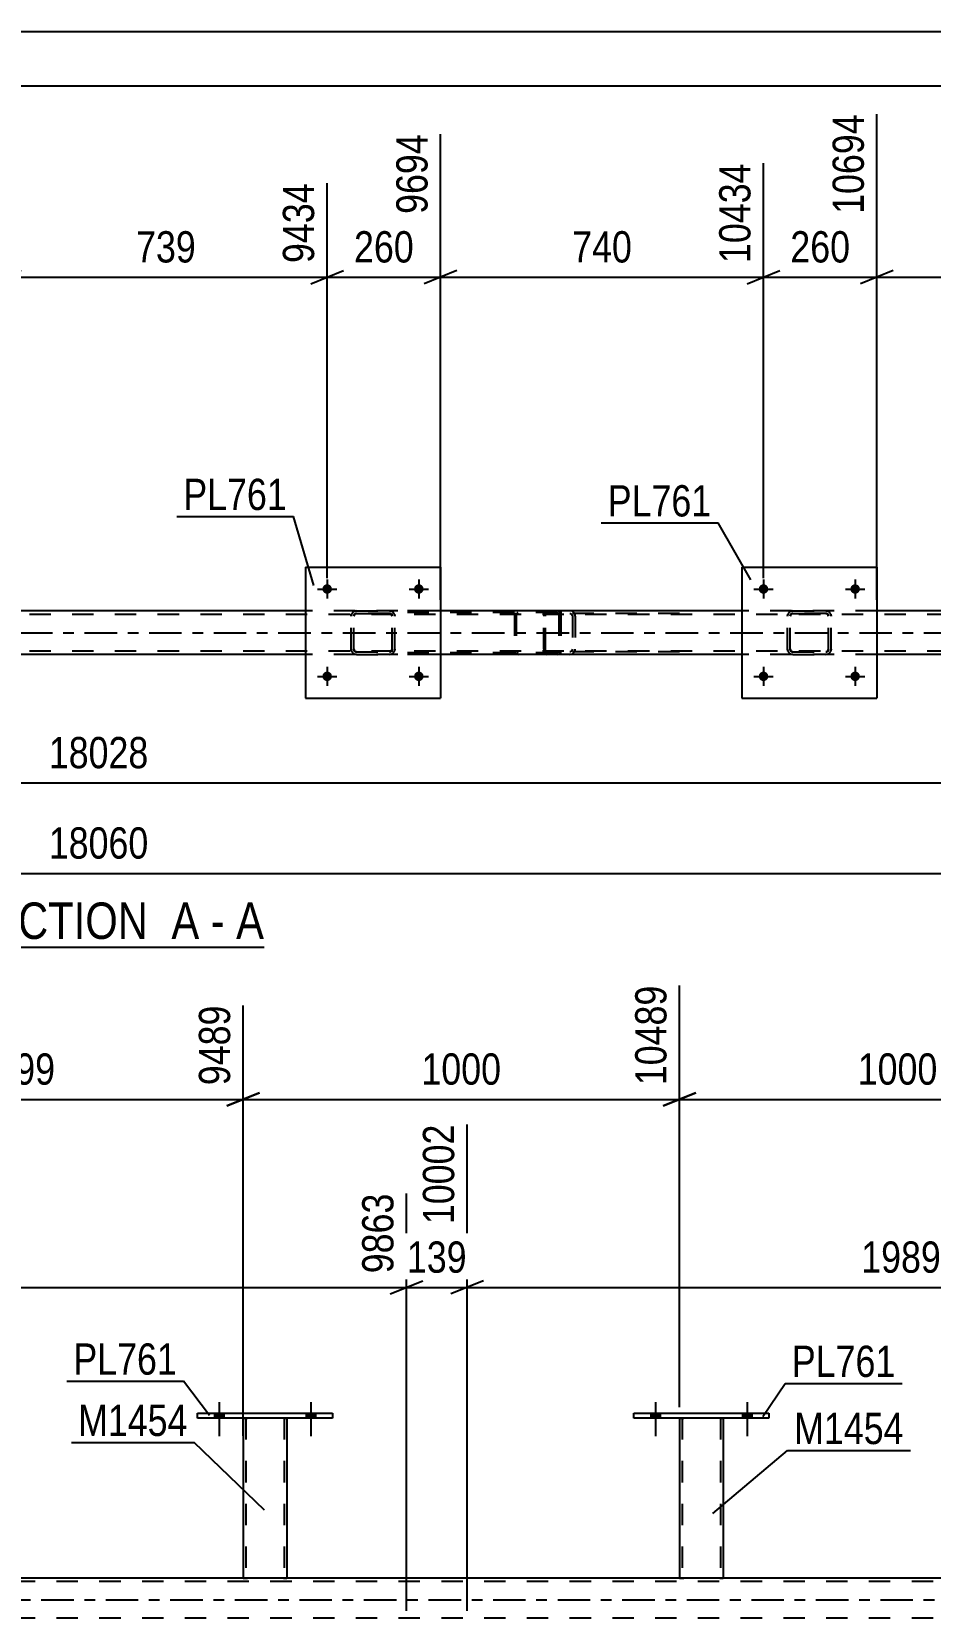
# Model space of a CAD drawing. Header units: millimetres. Extents: x 0 to 841, y 0 to 594.
# Drawn here: x 430.4 to 512.8, y 448.6 to 594 of the extents above; entities that cross this region are included whole.
import ezdxf

# ---------------------------------------------------------------- set-up
doc = ezdxf.new("R2010")
doc.units = ezdxf.units.MM
doc.linetypes.add('DXK_LINE_DOT2', pattern=[3.9198, 1.9599, -1.9599])
doc.linetypes.add('DXK_LINE_DOT3', pattern=[5.9187, 2.979, -0.9799, 0.9799, -0.9799])
doc.styles.add('Arial Narrow', font='ARIALN.TTF', dxfattribs={"height": 0.2})

# ---------------------------------------------------------------- blocks, each defined once
blk = doc.blocks.new('Unknown-814553314-1133')
at = {"color": 5, "linetype": 'Continuous'}
for p, q in [((841, 594), (0, 594)), ((836, 589), (5, 589))]:
    blk.add_line(p, q, dxfattribs=at)
blk = doc.blocks.new('Unknown-814553314-11 - 2883')
at = {"color": 6, "linetype": 'Continuous'}
blk.add_line((424.07, 510.13), (451.72, 510.13), dxfattribs=at)
at = {"color": 0, "linetype": 'Continuous'}
for points in [[(442.18, 510.88), (442.18, 514.38), (424.07, 514.38), (424.07, 510.88)], [(445.79, 510.88), (445.79, 514.38), (443.23, 514.38), (443.23, 510.88)], [(448.11, 510.88), (448.11, 514.38), (446.84, 514.38), (446.84, 510.88)], [(451.72, 510.88), (451.72, 514.38), (449.16, 514.38), (449.16, 510.88)]]:
    blk.add_wipeout(points, dxfattribs=at)
at = {"color": 7, "linetype": 'Continuous', "style": 'Arial Narrow'}
for s, p in [('SECTION ', (424.07, 510.88)), ('A', (443.23, 510.88)), ('A', (449.16, 510.88)), ('-', (446.84, 510.88))]:
    blk.add_text(s, height=3.34, dxfattribs=at).set_placement(p)
blk = doc.blocks.new('Part-814553314-2933 - 2883')
at = {"color": 2, "linetype": 'Continuous'}
for p, q in [((455.51, 540.94), (427.96, 540.94)), ((495.51, 540.94), (467.91, 540.94)), ((535.51, 540.94), (507.91, 540.94)), ((455.51, 536.94), (427.96, 536.94)), ((495.51, 536.94), (467.91, 536.94)), ((535.51, 536.94), (507.91, 536.94))]:
    blk.add_line(p, q, dxfattribs=at)
at = {"color": 7, "linetype": 'DXK_LINE_DOT2'}
for p, q in [((467.91, 540.94), (455.51, 540.94)), ((507.91, 540.94), (495.51, 540.94)), ((757.51, 540.62), (80.15, 540.62)), ((757.51, 537.26), (80.15, 537.26)), ((467.91, 536.94), (455.51, 536.94)), ((507.91, 536.94), (495.51, 536.94))]:
    blk.add_line(p, q, dxfattribs=at)
at = {"color": 7, "linetype": 'DXK_LINE_DOT3'}
blk.add_line((80.15, 538.94), (757.51, 538.94), dxfattribs=at)
blk = doc.blocks.new('Bolt-814553314-2975 - 2883')
at = {"linetype": 'Continuous'}
for points in [[(497.95, 542.94, -1), (497.07, 542.94, -1)], [(506.35, 542.94, -1), (505.47, 542.94, -1)]]:
    blk.add_hatch(color=1, dxfattribs=at).paths.add_polyline_path(points)
at = {"color": 1, "linetype": 'Continuous'}
for p, q in [((497.51, 543.82), (497.51, 542.06)), ((505.91, 543.82), (505.91, 542.06)), ((496.63, 542.94), (498.39, 542.94)), ((505.03, 542.94), (506.79, 542.94))]:
    blk.add_line(p, q, dxfattribs=at)
blk = doc.blocks.new('Bolt-814553314-2976 - 2883')
at = {"linetype": 'Continuous'}
for points in [[(497.95, 534.94, -1), (497.07, 534.94, -1)], [(506.35, 534.94, -1), (505.47, 534.94, -1)]]:
    blk.add_hatch(color=1, dxfattribs=at).paths.add_polyline_path(points)
at = {"color": 1, "linetype": 'Continuous'}
for p, q in [((496.63, 534.94), (498.39, 534.94)), ((497.51, 535.82), (497.51, 534.06)), ((505.03, 534.94), (506.79, 534.94)), ((505.91, 535.82), (505.91, 534.06))]:
    blk.add_line(p, q, dxfattribs=at)
blk = doc.blocks.new('Bolt-814553314-2977 - 2883')
at = {"linetype": 'Continuous'}
for points in [[(457.95, 542.94, -1), (457.07, 542.94, -1)], [(466.35, 542.94, -1), (465.47, 542.94, -1)]]:
    blk.add_hatch(color=1, dxfattribs=at).paths.add_polyline_path(points)
at = {"color": 1, "linetype": 'Continuous'}
for p, q in [((457.51, 543.82), (457.51, 542.06)), ((465.91, 543.82), (465.91, 542.06)), ((456.63, 542.94), (458.39, 542.94)), ((465.03, 542.94), (466.79, 542.94))]:
    blk.add_line(p, q, dxfattribs=at)
blk = doc.blocks.new('Bolt-814553314-2978 - 2883')
at = {"linetype": 'Continuous'}
for points in [[(457.95, 534.94, -1), (457.07, 534.94, -1)], [(466.35, 534.94, -1), (465.47, 534.94, -1)]]:
    blk.add_hatch(color=1, dxfattribs=at).paths.add_polyline_path(points)
at = {"color": 1, "linetype": 'Continuous'}
for p, q in [((456.63, 534.94), (458.39, 534.94)), ((457.51, 535.82), (457.51, 534.06)), ((465.03, 534.94), (466.79, 534.94)), ((465.91, 535.82), (465.91, 534.06))]:
    blk.add_line(p, q, dxfattribs=at)
blk = doc.blocks.new('Part-814553314-3083 - 2883')
at = {"color": 7, "linetype": 'DXK_LINE_DOT2'}
for p, q in [((477.46, 540.8), (477.41, 540.65)), ((477.55, 540.91), (477.46, 540.8)), ((477.66, 540.94), (477.55, 540.91)), ((489.81, 540.94), (477.66, 540.94)), ((478.93, 540.94), (478.93, 540.7)), ((479.94, 540.91), (479.75, 540.94)), ((477.41, 540.65), (477.38, 540.46)), ((477.38, 537.42), (477.38, 540.46)), ((477.52, 540.46), (477.53, 540.56)), ((477.52, 537.42), (477.52, 540.46)), ((477.53, 540.56), (477.56, 540.63)), ((477.56, 540.63), (477.6, 540.69)), ((477.6, 540.69), (477.66, 540.7)), ((489.81, 540.7), (477.66, 540.7)), ((479.75, 540.7), (479.84, 540.69)), ((479.84, 540.69), (479.92, 540.63)), ((479.92, 540.63), (479.98, 540.56)), ((479.98, 540.56), (480, 540.46)), ((480, 540.46), (480, 537.42)), ((480.23, 540.55), (480.21, 540.65)), ((480.25, 540.46), (480.23, 540.55)), ((480.25, 540.46), (480.25, 537.42)), ((477.38, 537.42), (477.41, 537.24)), ((477.41, 537.24), (477.46, 537.08)), ((477.46, 537.08), (477.55, 536.98)), ((477.53, 537.33), (477.52, 537.42)), ((477.56, 537.25), (477.53, 537.33)), ((477.55, 536.98), (477.66, 536.94)), ((477.6, 537.2), (477.56, 537.25)), ((477.66, 537.18), (477.6, 537.2)), ((489.81, 537.18), (477.66, 537.18)), ((489.81, 536.94), (477.66, 536.94)), ((478.93, 536.94), (478.93, 537.18)), ((479.84, 537.2), (479.75, 537.18)), ((479.75, 536.94), (479.94, 536.98)), ((479.92, 537.25), (479.84, 537.2)), ((479.98, 537.33), (479.92, 537.25)), ((480, 537.42), (479.98, 537.33)), ((480.21, 537.24), (480.23, 537.34)), ((480.23, 537.34), (480.25, 537.42))]:
    blk.add_line(p, q, dxfattribs=at)
for centre, start, end in [((479.76, 540.45), 23.8494, 68.8059), ((479.76, 537.44), 291.1941, 336.1506)]:
    blk.add_arc(centre, 0.492, start, end, dxfattribs=at)
blk = doc.blocks.new('Part-814553314-3097 - 2883')
at = {"color": 7, "linetype": 'DXK_LINE_DOT2'}
for p, q in [((478.59, 540.94), (463.26, 540.94)), ((478.59, 540.78), (463.26, 540.78)), ((474.7, 540.75), (474.67, 540.62)), ((475.02, 540.94), (474.89, 540.92)), ((474.9, 540.74), (474.93, 540.76)), ((474.93, 540.76), (474.95, 540.77)), ((474.95, 540.77), (475.02, 540.78)), ((478.72, 540.92), (478.59, 540.94)), ((478.59, 540.78), (478.66, 540.77)), ((478.66, 540.77), (478.71, 540.74)), ((478.93, 540.62), (478.91, 540.75)), ((474.67, 540.62), (474.67, 537.26)), ((474.85, 540.62), (474.86, 540.69)), ((474.85, 540.62), (474.85, 537.26)), ((474.86, 540.69), (474.9, 540.74)), ((478.71, 540.74), (478.75, 540.69)), ((478.75, 540.69), (478.76, 540.62)), ((478.76, 540.62), (478.76, 537.26)), ((478.93, 540.62), (478.93, 537.26)), ((478.59, 537.1), (463.26, 537.1)), ((478.59, 536.94), (463.26, 536.94)), ((474.67, 537.26), (474.7, 537.14)), ((474.86, 537.2), (474.85, 537.26)), ((474.9, 537.15), (474.86, 537.2)), ((474.89, 536.97), (475.02, 536.94)), ((474.9, 537.15), (474.93, 537.13)), ((474.93, 537.13), (474.95, 537.12)), ((474.95, 537.12), (475.02, 537.1)), ((478.66, 537.12), (478.59, 537.1)), ((478.59, 536.94), (478.72, 536.97)), ((478.71, 537.15), (478.66, 537.12)), ((478.75, 537.2), (478.71, 537.15)), ((478.76, 537.26), (478.75, 537.2)), ((478.91, 537.14), (478.93, 537.26))]:
    blk.add_line(p, q, dxfattribs=at)
for centre, start, end in [((478.6, 540.61), 24.32, 69.2417), ((475, 537.28), 204.32, 249.2417), ((478.6, 537.28), 290.7583, 335.68)]:
    blk.add_arc(centre, 0.331, start, end, dxfattribs=at)
blk = doc.blocks.new('Part-814553314-3048 - 2883')
at = {"color": 2, "linetype": 'Continuous'}
for p, q in [((495.51, 544.94), (495.51, 532.94)), ((495.51, 544.94), (507.91, 544.94)), ((507.91, 544.94), (507.91, 532.94)), ((495.51, 532.94), (507.91, 532.94))]:
    blk.add_line(p, q, dxfattribs=at)
blk = doc.blocks.new('Part-814553314-3049 - 2883')
at = {"color": 7, "linetype": 'DXK_LINE_DOT2'}
for p, q in [((500.01, 540.91), (500.19, 540.94)), ((500.19, 540.94), (500.01, 540.91)), ((500.19, 540.94), (503.23, 540.94)), ((500.19, 540.94), (500.19, 540.94)), ((500.19, 540.94), (503.23, 540.94)), ((503.23, 540.94), (503.23, 540.94)), ((503.23, 540.94), (503.41, 540.91)), ((503.41, 540.91), (503.23, 540.94)), ((499.71, 540.46), (499.75, 540.65)), ((499.75, 540.65), (499.71, 540.46)), ((499.71, 537.42), (499.71, 540.46)), ((499.95, 540.46), (499.97, 540.56)), ((499.97, 540.56), (499.95, 540.46)), ((499.95, 537.42), (499.95, 540.46)), ((499.97, 540.56), (500.02, 540.63)), ((500.02, 540.63), (499.97, 540.56)), ((500.02, 540.63), (500.1, 540.69)), ((500.1, 540.69), (500.02, 540.63)), ((500.1, 540.69), (500.19, 540.7)), ((500.19, 540.7), (500.1, 540.69)), ((500.19, 540.7), (503.23, 540.7)), ((500.19, 540.7), (500.19, 540.7)), ((503.23, 540.7), (500.19, 540.7)), ((503.23, 540.7), (503.23, 540.7)), ((503.23, 540.7), (503.32, 540.69)), ((503.32, 540.69), (503.23, 540.7)), ((503.32, 540.69), (503.4, 540.63)), ((503.4, 540.63), (503.32, 540.69)), ((503.4, 540.63), (503.45, 540.56)), ((503.45, 540.56), (503.4, 540.63)), ((503.45, 540.56), (503.47, 540.46)), ((503.47, 540.46), (503.45, 540.56)), ((503.47, 537.42), (503.47, 540.46)), ((503.67, 540.65), (503.71, 540.46)), ((503.71, 540.46), (503.67, 540.65)), ((503.71, 537.42), (503.71, 540.46)), ((499.75, 537.24), (499.71, 537.42)), ((499.71, 537.42), (499.75, 537.24)), ((499.97, 537.33), (499.95, 537.42)), ((499.95, 537.42), (499.97, 537.33)), ((500.02, 537.25), (499.97, 537.33)), ((499.97, 537.33), (500.02, 537.25)), ((500.19, 536.94), (500.01, 536.98)), ((500.01, 536.98), (500.19, 536.94)), ((500.1, 537.2), (500.02, 537.25)), ((500.02, 537.25), (500.1, 537.2)), ((500.19, 537.18), (500.1, 537.2)), ((500.1, 537.2), (500.19, 537.18)), ((500.19, 537.18), (503.23, 537.18)), ((500.19, 537.18), (500.19, 537.18)), ((500.19, 537.18), (503.23, 537.18)), ((500.19, 536.94), (503.23, 536.94)), ((500.19, 536.94), (500.19, 536.94)), ((500.19, 536.94), (503.23, 536.94)), ((503.32, 537.2), (503.23, 537.18)), ((503.23, 537.18), (503.32, 537.2)), ((503.23, 537.18), (503.23, 537.18)), ((503.41, 536.98), (503.23, 536.94)), ((503.23, 536.94), (503.41, 536.98)), ((503.23, 536.94), (503.23, 536.94)), ((503.4, 537.25), (503.32, 537.2)), ((503.32, 537.2), (503.4, 537.25)), ((503.45, 537.33), (503.4, 537.25)), ((503.4, 537.25), (503.45, 537.33)), ((503.47, 537.42), (503.45, 537.33)), ((503.45, 537.33), (503.47, 537.42)), ((503.71, 537.42), (503.67, 537.24)), ((503.67, 537.24), (503.71, 537.42))]:
    blk.add_line(p, q, dxfattribs=at)
at = {"color": 7, "linetype": 'DXK_LINE_DOT3'}
blk.add_line((501.71, 538.94), (501.71, 538.94), dxfattribs=at)
at = {"color": 7, "linetype": 'DXK_LINE_DOT2'}
for centre, start, end in [((500.19, 540.46), 112.5, 157.5), ((500.19, 540.46), 112.5, 157.5), ((503.23, 540.46), 22.5, 67.5), ((503.23, 540.46), 22.5, 67.5), ((500.19, 537.42), 202.5, 247.5), ((500.19, 537.42), 202.5, 247.5), ((503.23, 537.42), 292.5, 337.5), ((503.23, 537.42), 292.5, 337.5)]:
    blk.add_arc(centre, 0.48, start, end, dxfattribs=at)
blk = doc.blocks.new('Part-814553314-3054 - 2883')
at = {"color": 2, "linetype": 'Continuous'}
for p, q in [((455.51, 544.94), (455.51, 532.94)), ((455.51, 544.94), (467.91, 544.94)), ((467.91, 544.94), (467.91, 532.94)), ((455.51, 532.94), (467.91, 532.94))]:
    blk.add_line(p, q, dxfattribs=at)
blk = doc.blocks.new('Part-814553314-3055 - 2883')
at = {"color": 7, "linetype": 'DXK_LINE_DOT2'}
for p, q in [((460.01, 540.91), (460.19, 540.94)), ((460.19, 540.94), (460.01, 540.91)), ((460.19, 540.94), (463.23, 540.94)), ((460.19, 540.94), (460.19, 540.94)), ((460.19, 540.94), (463.23, 540.94)), ((463.23, 540.94), (463.23, 540.94)), ((463.23, 540.94), (463.41, 540.91)), ((463.41, 540.91), (463.23, 540.94)), ((459.71, 540.46), (459.75, 540.65)), ((459.75, 540.65), (459.71, 540.46)), ((459.71, 537.42), (459.71, 540.46)), ((459.95, 540.46), (459.97, 540.56)), ((459.97, 540.56), (459.95, 540.46)), ((459.95, 537.42), (459.95, 540.46)), ((459.97, 540.56), (460.02, 540.63)), ((460.02, 540.63), (459.97, 540.56)), ((460.02, 540.63), (460.1, 540.69)), ((460.1, 540.69), (460.02, 540.63)), ((460.1, 540.69), (460.19, 540.7)), ((460.19, 540.7), (460.1, 540.69)), ((460.19, 540.7), (463.23, 540.7)), ((460.19, 540.7), (460.19, 540.7)), ((463.23, 540.7), (460.19, 540.7)), ((463.23, 540.7), (463.23, 540.7)), ((463.23, 540.7), (463.32, 540.69)), ((463.32, 540.69), (463.23, 540.7)), ((463.32, 540.69), (463.4, 540.63)), ((463.4, 540.63), (463.32, 540.69)), ((463.4, 540.63), (463.45, 540.56)), ((463.45, 540.56), (463.4, 540.63)), ((463.45, 540.56), (463.47, 540.46)), ((463.47, 540.46), (463.45, 540.56)), ((463.47, 537.42), (463.47, 540.46)), ((463.67, 540.65), (463.71, 540.46)), ((463.71, 540.46), (463.67, 540.65)), ((463.71, 537.42), (463.71, 540.46)), ((459.75, 537.24), (459.71, 537.42)), ((459.71, 537.42), (459.75, 537.24)), ((459.97, 537.33), (459.95, 537.42)), ((459.95, 537.42), (459.97, 537.33)), ((460.02, 537.25), (459.97, 537.33)), ((459.97, 537.33), (460.02, 537.25)), ((460.19, 536.94), (460.01, 536.98)), ((460.01, 536.98), (460.19, 536.94)), ((460.1, 537.2), (460.02, 537.25)), ((460.02, 537.25), (460.1, 537.2)), ((460.19, 537.18), (460.1, 537.2)), ((460.1, 537.2), (460.19, 537.18)), ((460.19, 537.18), (463.23, 537.18)), ((460.19, 537.18), (460.19, 537.18)), ((460.19, 537.18), (463.23, 537.18)), ((460.19, 536.94), (463.23, 536.94)), ((460.19, 536.94), (460.19, 536.94)), ((460.19, 536.94), (463.23, 536.94)), ((463.32, 537.2), (463.23, 537.18)), ((463.23, 537.18), (463.32, 537.2)), ((463.23, 537.18), (463.23, 537.18)), ((463.41, 536.98), (463.23, 536.94)), ((463.23, 536.94), (463.41, 536.98)), ((463.23, 536.94), (463.23, 536.94)), ((463.4, 537.25), (463.32, 537.2)), ((463.32, 537.2), (463.4, 537.25)), ((463.45, 537.33), (463.4, 537.25)), ((463.4, 537.25), (463.45, 537.33)), ((463.47, 537.42), (463.45, 537.33)), ((463.45, 537.33), (463.47, 537.42)), ((463.71, 537.42), (463.67, 537.24)), ((463.67, 537.24), (463.71, 537.42))]:
    blk.add_line(p, q, dxfattribs=at)
at = {"color": 7, "linetype": 'DXK_LINE_DOT3'}
blk.add_line((461.71, 538.94), (461.71, 538.94), dxfattribs=at)
at = {"color": 7, "linetype": 'DXK_LINE_DOT2'}
for centre, start, end in [((460.19, 540.46), 112.5, 157.5), ((460.19, 540.46), 112.5, 157.5), ((463.23, 540.46), 22.5, 67.5), ((463.23, 540.46), 22.5, 67.5), ((460.19, 537.42), 202.5, 247.5), ((460.19, 537.42), 202.5, 247.5), ((463.23, 537.42), 292.5, 337.5), ((463.23, 537.42), 292.5, 337.5)]:
    blk.add_arc(centre, 0.48, start, end, dxfattribs=at)
blk = doc.blocks.new('Part-814553314-4324 - 3897')
at = {"color": 2, "linetype": 'Continuous'}
for p, q in [((445.61, 467.44), (458.01, 467.44)), ((445.61, 466.96), (445.61, 467.44)), ((458.01, 466.96), (445.61, 466.96)), ((458.01, 467.44), (458.01, 466.96))]:
    blk.add_line(p, q, dxfattribs=at)
blk = doc.blocks.new('Part-814553314-3994 - 3897')
at = {"color": 2, "linetype": 'Continuous'}
for p, q in [((449.81, 452.32), (413.86, 452.32)), ((489.81, 452.32), (453.81, 452.32)), ((529.81, 452.32), (493.81, 452.32))]:
    blk.add_line(p, q, dxfattribs=at)
at = {"color": 7, "linetype": 'DXK_LINE_DOT2'}
for p, q in [((453.81, 452.32), (449.81, 452.32)), ((493.81, 452.32), (489.81, 452.32)), ((791.36, 452), (70.25, 452)), ((791.36, 448.64), (70.25, 448.64))]:
    blk.add_line(p, q, dxfattribs=at)
at = {"color": 7, "linetype": 'DXK_LINE_DOT3'}
blk.add_line((70.25, 450.32), (791.36, 450.32), dxfattribs=at)
blk = doc.blocks.new('Part-814553314-4329 - 3897')
at = {"color": 7, "linetype": 'DXK_LINE_DOT2'}
for p, q in [((449.81, 466.97), (449.81, 466.97)), ((449.81, 466.97), (449.81, 466.96)), ((449.81, 466.96), (449.81, 466.97)), ((449.85, 466.97), (449.81, 466.97)), ((449.81, 466.97), (449.85, 466.97)), ((449.95, 466.97), (449.85, 466.97)), ((449.85, 466.97), (449.95, 466.97)), ((450.11, 466.97), (449.95, 466.97)), ((449.95, 466.97), (450.11, 466.97)), ((450.05, 466.97), (450.05, 466.97)), ((450.05, 466.97), (450.05, 452.32)), ((450.07, 466.97), (450.05, 466.97)), ((450.05, 466.97), (450.07, 466.97)), ((450.12, 466.97), (450.07, 466.97)), ((450.07, 466.97), (450.12, 466.97)), ((453.51, 466.97), (450.11, 466.97)), ((453.51, 466.97), (450.11, 466.97)), ((453.42, 466.97), (450.12, 466.97)), ((450.12, 466.97), (450.2, 466.97)), ((453.5, 466.97), (450.2, 466.97)), ((453.5, 466.97), (453.42, 466.97)), ((453.55, 466.97), (453.5, 466.97)), ((453.5, 466.97), (453.55, 466.97)), ((453.51, 466.97), (453.67, 466.97)), ((453.67, 466.97), (453.51, 466.97)), ((453.57, 466.97), (453.55, 466.97)), ((453.55, 466.97), (453.57, 466.97)), ((453.57, 466.97), (453.57, 466.97)), ((453.57, 466.97), (453.57, 452.32)), ((453.67, 466.97), (453.77, 466.97)), ((453.77, 466.97), (453.67, 466.97)), ((453.77, 466.97), (453.81, 466.97)), ((453.81, 466.97), (453.77, 466.97)), ((453.81, 466.97), (453.81, 466.97)), ((453.81, 466.97), (453.81, 466.96)), ((453.81, 466.96), (453.81, 466.97)), ((449.81, 452.32), (449.85, 452.32)), ((449.85, 452.32), (449.95, 452.32)), ((449.95, 452.32), (450.11, 452.32)), ((450.07, 452.32), (450.05, 452.32)), ((450.05, 452.32), (450.07, 452.32)), ((450.12, 452.32), (450.07, 452.32)), ((450.07, 452.32), (450.12, 452.32)), ((453.51, 452.32), (450.11, 452.32)), ((453.42, 452.32), (450.12, 452.32)), ((450.12, 452.32), (450.2, 452.32)), ((453.55, 452.32), (450.2, 452.32)), ((453.5, 452.32), (453.42, 452.32)), ((453.55, 452.32), (453.5, 452.32)), ((453.51, 452.32), (453.67, 452.32)), ((453.57, 452.32), (453.55, 452.32)), ((453.55, 452.32), (453.57, 452.32)), ((453.67, 452.32), (453.77, 452.32)), ((453.77, 452.32), (453.81, 452.32))]:
    blk.add_line(p, q, dxfattribs=at)
at = {"color": 2, "linetype": 'Continuous'}
for p, q in [((449.81, 466.96), (449.81, 452.32)), ((453.81, 466.96), (453.81, 452.32)), ((449.85, 452.32), (449.81, 452.32)), ((449.95, 452.32), (449.85, 452.32)), ((450.11, 452.32), (449.95, 452.32)), ((453.51, 452.32), (450.11, 452.32)), ((453.67, 452.32), (453.51, 452.32)), ((453.77, 452.32), (453.67, 452.32)), ((453.81, 452.32), (453.77, 452.32))]:
    blk.add_line(p, q, dxfattribs=at)
blk = doc.blocks.new('Bolt-814553314-4147 - 3897')
at = {"linetype": 'Continuous'}
for points in [[(487.17, 466.96), (488.05, 466.96), (488.05, 467.44), (487.17, 467.44)], [(495.57, 466.96), (496.45, 466.96), (496.45, 467.44), (495.57, 467.44)]]:
    blk.add_hatch(color=1, dxfattribs=at).paths.add_polyline_path(points)
at = {"color": 1, "linetype": 'Continuous'}
for p, q in [((487.61, 468.44), (487.61, 465.32)), ((496.01, 468.44), (496.01, 465.32)), ((487.17, 467.44), (487.17, 466.96)), ((488.05, 467.44), (488.05, 466.96)), ((495.57, 467.44), (495.57, 466.96)), ((496.45, 467.44), (496.45, 466.96))]:
    blk.add_line(p, q, dxfattribs=at)
blk = doc.blocks.new('Bolt-814553314-4148 - 3897')
at = {"linetype": 'Continuous'}
for points in [[(487.17, 466.96), (488.05, 466.96), (488.05, 467.44), (487.17, 467.44)], [(495.57, 466.96), (496.45, 466.96), (496.45, 467.44), (495.57, 467.44)]]:
    blk.add_hatch(color=1, dxfattribs=at).paths.add_polyline_path(points)
at = {"color": 1, "linetype": 'Continuous'}
for p, q in [((487.61, 468.44), (487.61, 465.32)), ((496.01, 468.44), (496.01, 465.32)), ((487.17, 467.44), (487.17, 466.96)), ((488.05, 467.44), (488.05, 466.96)), ((495.57, 467.44), (495.57, 466.96)), ((496.45, 467.44), (496.45, 466.96))]:
    blk.add_line(p, q, dxfattribs=at)
blk = doc.blocks.new('Bolt-814553314-4149 - 3897')
at = {"linetype": 'Continuous'}
for points in [[(447.17, 466.96), (448.05, 466.96), (448.05, 467.44), (447.17, 467.44)], [(455.57, 466.96), (456.45, 466.96), (456.45, 467.44), (455.57, 467.44)]]:
    blk.add_hatch(color=1, dxfattribs=at).paths.add_polyline_path(points)
at = {"color": 1, "linetype": 'Continuous'}
for p, q in [((447.61, 468.44), (447.61, 465.32)), ((456.01, 468.44), (456.01, 465.32)), ((447.17, 467.44), (447.17, 466.96)), ((448.05, 467.44), (448.05, 466.96)), ((455.57, 467.44), (455.57, 466.96)), ((456.45, 467.44), (456.45, 466.96))]:
    blk.add_line(p, q, dxfattribs=at)
blk = doc.blocks.new('Bolt-814553314-4150 - 3897')
at = {"linetype": 'Continuous'}
for points in [[(447.17, 466.96), (448.05, 466.96), (448.05, 467.44), (447.17, 467.44)], [(455.57, 466.96), (456.45, 466.96), (456.45, 467.44), (455.57, 467.44)]]:
    blk.add_hatch(color=1, dxfattribs=at).paths.add_polyline_path(points)
at = {"color": 1, "linetype": 'Continuous'}
for p, q in [((447.61, 468.44), (447.61, 465.32)), ((456.01, 468.44), (456.01, 465.32)), ((447.17, 467.44), (447.17, 466.96)), ((448.05, 467.44), (448.05, 466.96)), ((455.57, 467.44), (455.57, 466.96)), ((456.45, 467.44), (456.45, 466.96))]:
    blk.add_line(p, q, dxfattribs=at)
blk = doc.blocks.new('Part-814553314-4314 - 3897')
at = {"color": 2, "linetype": 'Continuous'}
for p, q in [((485.61, 467.44), (498.01, 467.44)), ((485.61, 466.96), (485.61, 467.44)), ((498.01, 466.96), (485.61, 466.96)), ((498.01, 467.44), (498.01, 466.96))]:
    blk.add_line(p, q, dxfattribs=at)
blk = doc.blocks.new('Part-814553314-4319 - 3897')
at = {"color": 7, "linetype": 'DXK_LINE_DOT2'}
for p, q in [((489.81, 466.97), (489.81, 466.97)), ((489.81, 466.97), (489.81, 466.96)), ((489.81, 466.96), (489.81, 466.97)), ((489.85, 466.97), (489.81, 466.97)), ((489.81, 466.97), (489.85, 466.97)), ((489.95, 466.97), (489.85, 466.97)), ((489.85, 466.97), (489.95, 466.97)), ((490.11, 466.97), (489.95, 466.97)), ((489.95, 466.97), (490.11, 466.97)), ((490.05, 466.97), (490.05, 466.97)), ((490.05, 466.97), (490.05, 452.32)), ((490.07, 466.97), (490.05, 466.97)), ((490.05, 466.97), (490.07, 466.97)), ((490.12, 466.97), (490.07, 466.97)), ((490.07, 466.97), (490.12, 466.97)), ((493.51, 466.97), (490.11, 466.97)), ((493.51, 466.97), (490.11, 466.97)), ((493.42, 466.97), (490.12, 466.97)), ((490.12, 466.97), (490.2, 466.97)), ((493.5, 466.97), (490.2, 466.97)), ((493.5, 466.97), (493.42, 466.97)), ((493.55, 466.97), (493.5, 466.97)), ((493.5, 466.97), (493.55, 466.97)), ((493.51, 466.97), (493.67, 466.97)), ((493.67, 466.97), (493.51, 466.97)), ((493.57, 466.97), (493.55, 466.97)), ((493.55, 466.97), (493.57, 466.97)), ((493.57, 466.97), (493.57, 466.97)), ((493.57, 466.97), (493.57, 452.32)), ((493.67, 466.97), (493.77, 466.97)), ((493.77, 466.97), (493.67, 466.97)), ((493.77, 466.97), (493.81, 466.97)), ((493.81, 466.97), (493.77, 466.97)), ((493.81, 466.97), (493.81, 466.97)), ((493.81, 466.97), (493.81, 466.96)), ((493.81, 466.96), (493.81, 466.97)), ((489.81, 452.32), (489.85, 452.32)), ((489.85, 452.32), (489.95, 452.32)), ((489.95, 452.32), (490.11, 452.32)), ((490.07, 452.32), (490.05, 452.32)), ((490.05, 452.32), (490.07, 452.32)), ((490.12, 452.32), (490.07, 452.32)), ((490.07, 452.32), (490.12, 452.32)), ((493.51, 452.32), (490.11, 452.32)), ((493.42, 452.32), (490.12, 452.32)), ((490.12, 452.32), (490.2, 452.32)), ((493.55, 452.32), (490.2, 452.32)), ((493.5, 452.32), (493.42, 452.32)), ((493.55, 452.32), (493.5, 452.32)), ((493.51, 452.32), (493.67, 452.32)), ((493.57, 452.32), (493.55, 452.32)), ((493.55, 452.32), (493.57, 452.32)), ((493.67, 452.32), (493.77, 452.32)), ((493.77, 452.32), (493.81, 452.32))]:
    blk.add_line(p, q, dxfattribs=at)
at = {"color": 2, "linetype": 'Continuous'}
for p, q in [((489.81, 466.96), (489.81, 452.32)), ((493.81, 466.96), (493.81, 452.32)), ((489.85, 452.32), (489.81, 452.32)), ((489.95, 452.32), (489.85, 452.32)), ((490.11, 452.32), (489.95, 452.32)), ((493.51, 452.32), (490.11, 452.32)), ((493.67, 452.32), (493.51, 452.32)), ((493.77, 452.32), (493.67, 452.32)), ((493.81, 452.32), (493.77, 452.32))]:
    blk.add_line(p, q, dxfattribs=at)
blk = doc.blocks.new('StraightDimension-814553314-20019 - 2883')
at = {"color": 7, "linetype": 'Continuous'}
for p, q in [((467.91, 541.94), (467.91, 584.62)), ((497.51, 543.94), (497.51, 581.95)), ((469.41, 572.11), (466.41, 570.91)), ((467.91, 571.51), (497.51, 571.51)), ((496.01, 570.91), (499.01, 572.11))]:
    blk.add_line(p, q, dxfattribs=at)
at = {"color": 0}
blk.add_wipeout([(486.05, 572.26), (486.05, 576.46), (479.37, 576.46), (479.37, 572.26)], dxfattribs=at)
at = {"color": 3, "style": 'Arial Narrow'}
blk.add_text('740', height=2.863, dxfattribs=at).set_placement((479.97, 572.86))
at = {"color": 0, "linetype": 'Continuous'}
blk.add_wipeout([(496.91, 582.55), (492.71, 582.55), (492.71, 572.21), (496.91, 572.21)], dxfattribs=at)
at = {"color": 3, "linetype": 'Continuous', "style": 'Arial Narrow'}
blk.add_text('10434', height=2.863, rotation=90.0002, dxfattribs=at).set_placement((496.31, 572.81))
blk = doc.blocks.new('StraightDimension-814553314-20017 - 2883')
at = {"color": 7, "linetype": 'Continuous'}
for p, q in [((507.91, 541.94), (507.91, 586.45)), ((537.51, 543.94), (537.51, 581.95)), ((509.41, 572.11), (506.41, 570.91)), ((507.91, 571.51), (537.51, 571.51)), ((536.01, 570.91), (539.01, 572.11))]:
    blk.add_line(p, q, dxfattribs=at)
at = {"color": 0}
blk.add_wipeout([(526.05, 572.26), (526.05, 576.46), (519.36, 576.46), (519.36, 572.26)], dxfattribs=at)
at = {"color": 3, "style": 'Arial Narrow'}
blk.add_text('740', height=2.863, dxfattribs=at).set_placement((519.96, 572.86))
at = {"color": 0, "linetype": 'Continuous'}
blk.add_wipeout([(536.91, 582.55), (532.71, 582.55), (532.71, 572.21), (536.91, 572.21)], dxfattribs=at)
at = {"color": 3, "linetype": 'Continuous', "style": 'Arial Narrow'}
blk.add_text('11434', height=2.863, rotation=90.0002, dxfattribs=at).set_placement((536.31, 572.81))
blk = doc.blocks.new('StraightDimension-814553314-3327 - 2883')
at = {"color": 7, "linetype": 'Continuous'}
blk.add_line((79.51, 516.89), (793.6, 516.89), dxfattribs=at)
at = {"color": 0}
blk.add_wipeout([(441.73, 517.64), (441.73, 521.84), (431.39, 521.84), (431.39, 517.64)], dxfattribs=at)
at = {"color": 3, "style": 'Arial Narrow'}
blk.add_text('18060', height=2.863, dxfattribs=at).set_placement((431.99, 518.24))
blk = doc.blocks.new('StraightDimension-814553314-7676 - 2883')
at = {"color": 7, "linetype": 'Continuous'}
blk.add_line((80.15, 525.17), (792.96, 525.17), dxfattribs=at)
at = {"color": 0}
blk.add_wipeout([(441.73, 525.92), (441.73, 530.12), (431.39, 530.12), (431.39, 525.92)], dxfattribs=at)
at = {"color": 3, "style": 'Arial Narrow'}
blk.add_text('18028', height=2.863, dxfattribs=at).set_placement((431.99, 526.52))
blk = doc.blocks.new('StraightDimension-814553314-20018 - 2883')
at = {"color": 7, "linetype": 'Continuous'}
for p, q in [((507.91, 541.94), (507.91, 586.45)), ((497.51, 543.94), (497.51, 581.95)), ((496.01, 570.91), (499.01, 572.11)), ((497.51, 571.51), (507.91, 571.51)), ((509.41, 572.11), (506.41, 570.91))]:
    blk.add_line(p, q, dxfattribs=at)
at = {"color": 0}
blk.add_wipeout([(506.05, 572.26), (506.05, 576.46), (499.37, 576.46), (499.37, 572.26)], dxfattribs=at)
at = {"color": 3, "style": 'Arial Narrow'}
blk.add_text('260', height=2.863, dxfattribs=at).set_placement((499.97, 572.86))
at = {"color": 0, "linetype": 'Continuous'}
blk.add_wipeout([(507.31, 587.05), (503.11, 587.05), (503.11, 576.71), (507.31, 576.71)], dxfattribs=at)
at = {"color": 3, "linetype": 'Continuous', "style": 'Arial Narrow'}
blk.add_text('10694', height=2.863, rotation=90.0002, dxfattribs=at).set_placement((506.71, 577.31))
blk = doc.blocks.new('StraightDimension-814553314-20020 - 2883')
at = {"color": 7, "linetype": 'Continuous'}
for p, q in [((467.91, 541.94), (467.91, 584.62)), ((457.51, 543.94), (457.51, 580.12)), ((456.01, 570.91), (459.01, 572.11)), ((457.51, 571.51), (467.91, 571.51)), ((469.41, 572.11), (466.41, 570.91))]:
    blk.add_line(p, q, dxfattribs=at)
at = {"color": 0}
blk.add_wipeout([(466.05, 572.26), (466.05, 576.46), (459.37, 576.46), (459.37, 572.26)], dxfattribs=at)
at = {"color": 3, "style": 'Arial Narrow'}
blk.add_text('260', height=2.863, dxfattribs=at).set_placement((459.97, 572.86))
at = {"color": 0, "linetype": 'Continuous'}
blk.add_wipeout([(467.31, 585.22), (463.11, 585.22), (463.11, 576.71), (467.31, 576.71)], dxfattribs=at)
at = {"color": 3, "linetype": 'Continuous', "style": 'Arial Narrow'}
blk.add_text('9694', height=2.863, rotation=90.0002, dxfattribs=at).set_placement((466.71, 577.31))
blk = doc.blocks.new('StraightDimension-814553314-20021 - 2883')
at = {"color": 7, "linetype": 'Continuous'}
for p, q in [((427.96, 541.94), (427.96, 584.62)), ((457.51, 543.94), (457.51, 580.12)), ((429.46, 572.11), (426.46, 570.91)), ((427.96, 571.51), (457.51, 571.51)), ((456.01, 570.91), (459.01, 572.11))]:
    blk.add_line(p, q, dxfattribs=at)
at = {"color": 0}
blk.add_wipeout([(446.08, 572.26), (446.08, 576.46), (439.39, 576.46), (439.39, 572.26)], dxfattribs=at)
at = {"color": 3, "style": 'Arial Narrow'}
blk.add_text('739', height=2.863, dxfattribs=at).set_placement((439.99, 572.86))
at = {"color": 0, "linetype": 'Continuous'}
blk.add_wipeout([(456.91, 580.72), (452.71, 580.72), (452.71, 572.21), (456.91, 572.21)], dxfattribs=at)
at = {"color": 3, "linetype": 'Continuous', "style": 'Arial Narrow'}
blk.add_text('9434', height=2.863, rotation=90.0002, dxfattribs=at).set_placement((456.31, 572.81))
blk = doc.blocks.new('StraightDimension-814553314-13876 - 3897')
at = {"color": 7, "linetype": 'Continuous'}
for p, q in [((489.81, 467.97), (489.81, 506.62)), ((529.81, 467.97), (529.81, 506.62)), ((491.31, 496.78), (488.31, 495.58)), ((489.81, 496.18), (529.81, 496.18)), ((528.31, 495.58), (531.31, 496.78))]:
    blk.add_line(p, q, dxfattribs=at)
at = {"color": 0}
blk.add_wipeout([(514.06, 496.93), (514.06, 501.13), (505.55, 501.13), (505.55, 496.93)], dxfattribs=at)
at = {"color": 3, "style": 'Arial Narrow'}
blk.add_text('1000', height=2.863, dxfattribs=at).set_placement((506.15, 497.53))
at = {"color": 0, "linetype": 'Continuous'}
blk.add_wipeout([(529.21, 507.22), (525.01, 507.22), (525.01, 496.88), (529.21, 496.88)], dxfattribs=at)
at = {"color": 3, "linetype": 'Continuous', "style": 'Arial Narrow'}
blk.add_text('11489', height=2.863, rotation=90.0002, dxfattribs=at).set_placement((528.61, 497.48))
blk = doc.blocks.new('StraightDimension-814553314-5372 - 3897')
at = {"color": 7, "linetype": 'Continuous'}
for p, q in [((385.22, 449.32), (385.22, 492.06)), ((464.78, 449.32), (464.78, 487.56)), ((386.72, 479.55), (383.72, 478.35)), ((385.22, 478.95), (464.78, 478.95)), ((463.28, 478.35), (466.28, 479.55))]:
    blk.add_line(p, q, dxfattribs=at)
at = {"color": 0}
blk.add_wipeout([(429.25, 479.7), (429.25, 483.9), (420.74, 483.9), (420.74, 479.7)], dxfattribs=at)
at = {"color": 3, "style": 'Arial Narrow'}
blk.add_text('1989', height=2.863, dxfattribs=at).set_placement((421.34, 480.3))
at = {"color": 0, "linetype": 'Continuous'}
blk.add_wipeout([(464.17, 488.16), (459.97, 488.16), (459.97, 479.65), (464.17, 479.65)], dxfattribs=at)
at = {"color": 3, "linetype": 'Continuous', "style": 'Arial Narrow'}
blk.add_text('9863', height=2.863, rotation=90.0002, dxfattribs=at).set_placement((463.58, 480.25))
blk = doc.blocks.new('StraightDimension-814553314-5334 - 3897')
at = {"color": 7, "linetype": 'Continuous'}
for p, q in [((470.35, 449.32), (470.35, 493.89)), ((549.91, 449.32), (549.91, 489.39)), ((471.85, 479.55), (468.85, 478.35)), ((470.35, 478.95), (549.91, 478.95)), ((548.41, 478.35), (551.41, 479.55))]:
    blk.add_line(p, q, dxfattribs=at)
at = {"color": 0}
blk.add_wipeout([(514.39, 479.7), (514.39, 483.9), (505.87, 483.9), (505.87, 479.7)], dxfattribs=at)
at = {"color": 3, "style": 'Arial Narrow'}
blk.add_text('1989', height=2.863, dxfattribs=at).set_placement((506.47, 480.3))
at = {"color": 0, "linetype": 'Continuous'}
blk.add_wipeout([(549.31, 489.99), (545.11, 489.99), (545.11, 479.65), (549.31, 479.65)], dxfattribs=at)
at = {"color": 3, "linetype": 'Continuous', "style": 'Arial Narrow'}
blk.add_text('11991', height=2.863, rotation=90.0002, dxfattribs=at).set_placement((548.71, 480.25))
blk = doc.blocks.new('StraightDimension-814553314-13877 - 3897')
at = {"color": 7, "linetype": 'Continuous'}
for p, q in [((489.81, 467.97), (489.81, 506.62)), ((449.81, 465.36), (449.81, 504.79)), ((451.31, 496.78), (448.31, 495.58)), ((449.81, 496.18), (489.81, 496.18)), ((488.31, 495.58), (491.31, 496.78))]:
    blk.add_line(p, q, dxfattribs=at)
at = {"color": 0}
blk.add_wipeout([(474.07, 496.93), (474.07, 501.13), (465.55, 501.13), (465.55, 496.93)], dxfattribs=at)
at = {"color": 3, "style": 'Arial Narrow'}
blk.add_text('1000', height=2.863, dxfattribs=at).set_placement((466.15, 497.53))
at = {"color": 0, "linetype": 'Continuous'}
blk.add_wipeout([(489.21, 507.22), (485.01, 507.22), (485.01, 496.88), (489.21, 496.88)], dxfattribs=at)
at = {"color": 3, "linetype": 'Continuous', "style": 'Arial Narrow'}
blk.add_text('10489', height=2.863, rotation=90.0002, dxfattribs=at).set_placement((488.61, 497.48))
blk = doc.blocks.new('StraightDimension-814553314-5353 - 3897')
at = {"color": 7, "linetype": 'Continuous'}
for p, q in [((470.35, 449.32), (470.35, 493.89)), ((464.78, 449.32), (464.78, 487.56)), ((463.28, 478.35), (466.28, 479.55)), ((464.78, 478.95), (470.35, 478.95)), ((471.85, 479.55), (468.85, 478.35))]:
    blk.add_line(p, q, dxfattribs=at)
at = {"color": 0}
blk.add_wipeout([(470.9, 479.7), (470.9, 483.9), (464.22, 483.9), (464.22, 479.7)], dxfattribs=at)
at = {"color": 3, "style": 'Arial Narrow'}
blk.add_text('139', height=2.863, dxfattribs=at).set_placement((464.82, 480.3))
at = {"color": 0, "linetype": 'Continuous'}
blk.add_wipeout([(469.75, 494.49), (465.55, 494.49), (465.55, 484.15), (469.75, 484.15)], dxfattribs=at)
at = {"color": 3, "linetype": 'Continuous', "style": 'Arial Narrow'}
blk.add_text('10002', height=2.863, rotation=90.0002, dxfattribs=at).set_placement((469.15, 484.75))
blk = doc.blocks.new('StraightDimension-814553314-13878 - 3897')
at = {"color": 7, "linetype": 'Continuous'}
for p, q in [((409.86, 466.29), (409.86, 504.79)), ((449.81, 465.36), (449.81, 504.79)), ((411.36, 496.78), (408.36, 495.58)), ((409.86, 496.18), (449.81, 496.18)), ((448.31, 495.58), (451.31, 496.78))]:
    blk.add_line(p, q, dxfattribs=at)
at = {"color": 0}
blk.add_wipeout([(433.18, 496.93), (433.18, 501.13), (426.49, 501.13), (426.49, 496.93)], dxfattribs=at)
at = {"color": 3, "style": 'Arial Narrow'}
blk.add_text('999', height=2.863, dxfattribs=at).set_placement((427.09, 497.53))
at = {"color": 0, "linetype": 'Continuous'}
blk.add_wipeout([(449.21, 505.39), (445.01, 505.39), (445.01, 496.88), (449.21, 496.88)], dxfattribs=at)
at = {"color": 3, "linetype": 'Continuous', "style": 'Arial Narrow'}
blk.add_text('9489', height=2.863, rotation=90.0002, dxfattribs=at).set_placement((448.61, 497.48))
blk = doc.blocks.new('Mark-814553314-3044 - 2883')
at = {"color": 0}
blk.add_wipeout([(492.74, 549.59), (492.74, 552.59), (483.23, 552.59), (483.23, 549.59)], dxfattribs=at)
blk.add_wipeout([(492.74, 549.59), (492.74, 552.59), (483.23, 552.59), (483.23, 549.59)], dxfattribs=at)
at = {"color": 30, "linetype": 'Continuous'}
for p in [(482.63, 548.99), (496.34, 543.79)]:
    blk.add_line(p, (493.34, 548.99), dxfattribs=at)
at = {"color": 3, "style": 'Arial Narrow'}
blk.add_text('PL761', height=2.863, dxfattribs=at).set_placement((483.23, 549.59))
blk = doc.blocks.new('Mark-814553314-3050 - 2883')
at = {"color": 0}
blk.add_wipeout([(453.82, 550.18), (453.82, 553.18), (444.32, 553.18), (444.32, 550.18)], dxfattribs=at)
blk.add_wipeout([(453.82, 550.18), (453.82, 553.18), (444.32, 553.18), (444.32, 550.18)], dxfattribs=at)
at = {"color": 30, "linetype": 'Continuous'}
for p in [(443.72, 549.58), (456.3, 543.27)]:
    blk.add_line(p, (454.42, 549.58), dxfattribs=at)
at = {"color": 3, "style": 'Arial Narrow'}
blk.add_text('PL761', height=2.863, dxfattribs=at).set_placement((444.32, 550.18))
blk = doc.blocks.new('Mark-814553314-4320 - 3897')
at = {"color": 0}
blk.add_wipeout([(443.74, 470.96), (443.74, 473.96), (434.24, 473.96), (434.24, 470.96)], dxfattribs=at)
blk.add_wipeout([(443.74, 470.96), (443.74, 473.96), (434.24, 473.96), (434.24, 470.96)], dxfattribs=at)
at = {"color": 30, "linetype": 'Continuous'}
for p in [(433.64, 470.36), (446.73, 467.23)]:
    blk.add_line(p, (444.34, 470.36), dxfattribs=at)
at = {"color": 3, "style": 'Arial Narrow'}
blk.add_text('PL761', height=2.863, dxfattribs=at).set_placement((434.24, 470.96))
blk = doc.blocks.new('Mark-814553314-4310 - 3897')
at = {"color": 0}
blk.add_wipeout([(509.62, 470.75), (509.62, 473.75), (500.11, 473.75), (500.11, 470.75)], dxfattribs=at)
blk.add_wipeout([(509.62, 470.75), (509.62, 473.75), (500.11, 473.75), (500.11, 470.75)], dxfattribs=at)
at = {"color": 30, "linetype": 'Continuous'}
for p, q in [((497.44, 467.13), (499.51, 470.15)), ((499.51, 470.15), (510.22, 470.15))]:
    blk.add_line(p, q, dxfattribs=at)
at = {"color": 3, "style": 'Arial Narrow'}
blk.add_text('PL761', height=2.863, dxfattribs=at).set_placement((500.11, 470.75))
blk = doc.blocks.new('Mark-814553314-4315 - 3897')
at = {"color": 0}
blk.add_wipeout([(510.38, 464.6), (510.38, 467.6), (500.32, 467.6), (500.32, 464.6)], dxfattribs=at)
blk.add_wipeout([(510.38, 464.6), (510.38, 467.6), (500.32, 467.6), (500.32, 464.6)], dxfattribs=at)
at = {"color": 30, "linetype": 'Continuous'}
for p, q in [((492.85, 458.23), (499.72, 464)), ((499.72, 464), (510.98, 464))]:
    blk.add_line(p, q, dxfattribs=at)
at = {"color": 3, "style": 'Arial Narrow'}
blk.add_text('M1454', height=2.863, dxfattribs=at).set_placement((500.32, 464.6))
blk = doc.blocks.new('Mark-814553314-4325 - 3897')
at = {"color": 0}
blk.add_wipeout([(444.72, 465.34), (444.72, 468.34), (434.67, 468.34), (434.67, 465.34)], dxfattribs=at)
blk.add_wipeout([(444.72, 465.34), (444.72, 468.34), (434.67, 468.34), (434.67, 465.34)], dxfattribs=at)
at = {"color": 30, "linetype": 'Continuous'}
for p in [(434.07, 464.74), (451.77, 458.53)]:
    blk.add_line(p, (445.32, 464.74), dxfattribs=at)
at = {"color": 3, "style": 'Arial Narrow'}
blk.add_text('M1454', height=2.863, dxfattribs=at).set_placement((434.67, 465.34))

msp = doc.modelspace()

# ---------------------------------------------------------------- block references
for name in ['Unknown-814553314-1133', 'Part-814553314-3054 - 2883', 'Bolt-814553314-2977 - 2883', 'Part-814553314-3048 - 2883', 'Bolt-814553314-2975 - 2883', 'Part-814553314-2933 - 2883', 'Part-814553314-3055 - 2883', 'Part-814553314-3097 - 2883', 'Part-814553314-3083 - 2883', 'Part-814553314-3049 - 2883', 'Bolt-814553314-2978 - 2883', 'Bolt-814553314-2976 - 2883', 'Bolt-814553314-4149 - 3897', 'Bolt-814553314-4150 - 3897', 'Bolt-814553314-4147 - 3897', 'Bolt-814553314-4148 - 3897', 'Part-814553314-4324 - 3897', 'Part-814553314-4329 - 3897', 'Part-814553314-4314 - 3897', 'Part-814553314-4319 - 3897', 'Part-814553314-3994 - 3897']:
    msp.add_blockref(name, (0, 0))

# ---------------------------------------------------------------- next in the draw order: block references
for name in ['StraightDimension-814553314-20017 - 2883', 'StraightDimension-814553314-20019 - 2883', 'Unknown-814553314-11 - 2883', 'StraightDimension-814553314-13876 - 3897', 'StraightDimension-814553314-5372 - 3897']:
    msp.add_blockref(name, (0, 0))

# ---------------------------------------------------------------- next in the draw order: block references
for name in ['StraightDimension-814553314-20018 - 2883', 'StraightDimension-814553314-20020 - 2883', 'StraightDimension-814553314-3327 - 2883', 'StraightDimension-814553314-5334 - 3897']:
    msp.add_blockref(name, (0, 0))

# ---------------------------------------------------------------- next in the draw order: block references
for name in ['StraightDimension-814553314-20021 - 2883', 'Mark-814553314-3044 - 2883', 'StraightDimension-814553314-7676 - 2883', 'StraightDimension-814553314-13877 - 3897', 'Mark-814553314-4310 - 3897']:
    msp.add_blockref(name, (0, 0))

# ---------------------------------------------------------------- next in the draw order: block references
for name in ['Mark-814553314-3050 - 2883', 'StraightDimension-814553314-13878 - 3897', 'StraightDimension-814553314-5353 - 3897', 'Mark-814553314-4315 - 3897']:
    msp.add_blockref(name, (0, 0))

# ---------------------------------------------------------------- next in the draw order: block references
msp.add_blockref('Mark-814553314-4320 - 3897', (0, 0))

# ---------------------------------------------------------------- next in the draw order: block references
msp.add_blockref('Mark-814553314-4325 - 3897', (0, 0))

doc.saveas('drawing.dxf')
